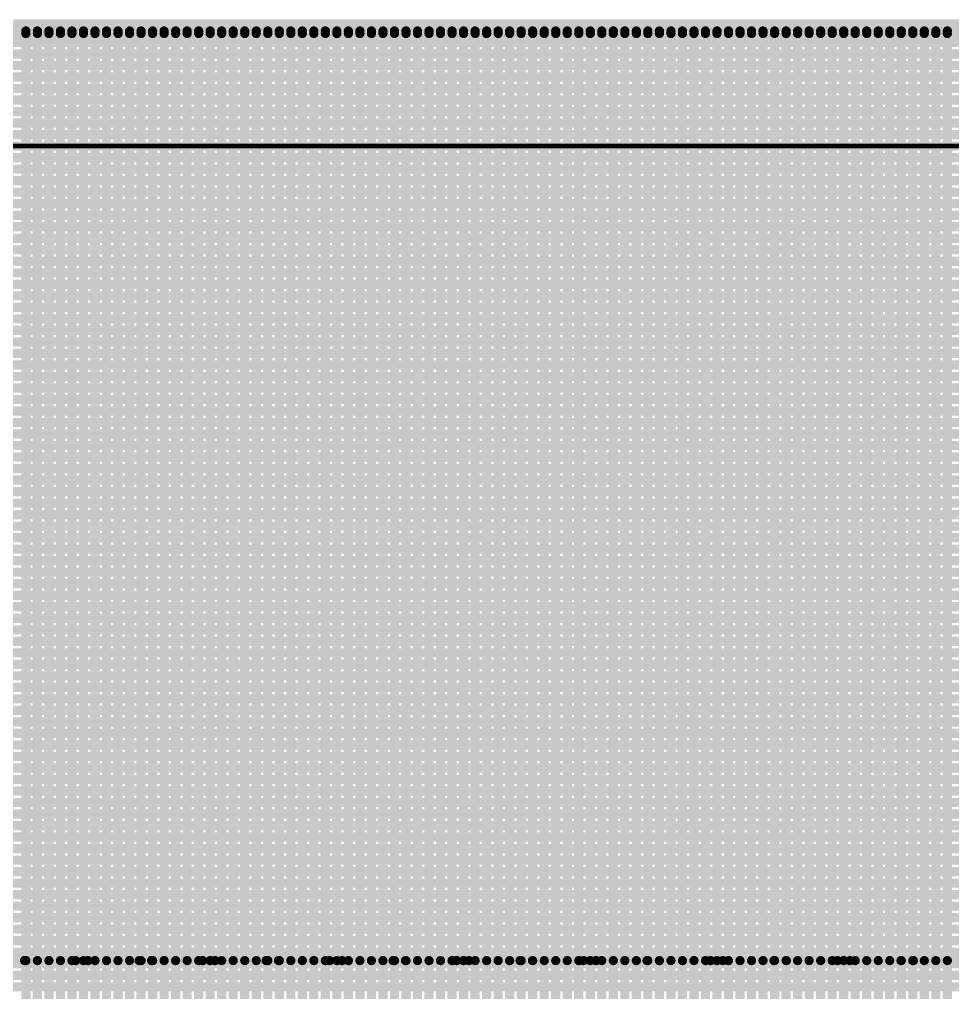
# Model space of a CAD drawing. Header units: millimetres. Extents: x 1.42 to 3.4, y 1.21 to 3.22.
# Drawn here: x 1.8422 to 2.2473, y 2.7925 to 3.215 of the extents above; entities that cross this region are included whole.
import ezdxf

# ---------------------------------------------------------------- set-up
doc = ezdxf.new("R2010")
doc.units = ezdxf.units.MM
doc.header["$MEASUREMENT"] = 0
for name, color, linetype in [('BottomLayer', 5, 'Continuous'), ('BottomSolder', 6, 'Continuous'), ('TopLayer', 1, 'Continuous'), ('TopOverlay', 2, 'Continuous')]:
    doc.layers.add(name, color=color, linetype=linetype)

# ---------------------------------------------------------------- blocks, each defined once
blk = doc.blocks.new('12864_12')
at = {"layer": 'TopOverlay', "const_width": 0.002}
blk.add_lwpolyline([(-0.4874, 0.41008), (0.48661, 0.41008)], dxfattribs=at)

msp = doc.modelspace()

# ---------------------------------------------------------------- linework, layer by layer
at = {"layer": 'BottomLayer', "const_width": 0.004}
for points in [[(1.42, 3.21), (3.384, 3.21)], [(1.845, 1.24039), (1.845, 3.21)], [(1.85, 1.24039), (1.85, 3.21)], [(1.855, 1.24039), (1.855, 3.21)], [(1.86, 1.24039), (1.86, 3.21)], [(1.865, 1.24039), (1.865, 3.21)], [(1.87, 2.53478), (1.87, 3.21)], [(1.875, 2.54246), (1.875, 3.21)], [(1.88, 2.54685), (1.88, 3.21)], [(1.885, 2.54962), (1.885, 3.21)], [(1.89, 2.55126), (1.89, 3.21)], [(1.895, 2.55196), (1.895, 3.21)], [(1.9, 2.55179), (1.9, 3.21)], [(1.905, 2.55073), (1.905, 3.21)], [(1.91, 2.54867), (1.91, 3.21)], [(1.915, 2.54533), (1.915, 3.21)], [(1.92, 2.53999), (1.92, 3.21)], [(1.925, 2.52836), (1.925, 3.21)], [(1.93, 2.50365), (1.93, 3.21)], [(1.935, 2.49865), (1.935, 3.21)], [(1.94, 2.49365), (1.94, 3.21)], [(1.945, 2.48865), (1.945, 3.21)], [(1.95, 2.48365), (1.95, 3.21)], [(1.955, 2.47865), (1.955, 3.21)], [(1.96, 2.47365), (1.96, 3.21)], [(1.965, 2.46865), (1.965, 3.21)], [(1.97, 2.46365), (1.97, 3.21)], [(1.975, 2.45865), (1.975, 3.21)], [(1.98, 2.45365), (1.98, 3.21)], [(1.985, 2.44865), (1.985, 3.21)], [(1.99, 2.44365), (1.99, 3.21)], [(1.995, 2.43865), (1.995, 3.21)], [(2, 2.43365), (2, 3.21)], [(2.005, 2.42865), (2.005, 3.21)], [(2.01, 2.42365), (2.01, 3.21)], [(2.015, 2.41865), (2.015, 3.21)], [(2.02, 2.41365), (2.02, 3.21)], [(2.025, 2.40865), (2.025, 3.21)], [(2.03, 2.40365), (2.03, 3.21)], [(2.035, 2.39865), (2.035, 3.21)], [(2.04, 2.39365), (2.04, 3.21)], [(2.045, 2.38865), (2.045, 3.21)], [(2.05, 2.38365), (2.05, 3.21)], [(2.055, 2.37865), (2.055, 3.21)], [(2.06, 2.37365), (2.06, 3.21)], [(2.065, 2.36865), (2.065, 3.21)], [(2.07, 2.36365), (2.07, 3.21)], [(2.075, 2.35865), (2.075, 3.21)], [(2.08, 2.35365), (2.08, 3.21)], [(2.085, 2.34865), (2.085, 3.21)], [(2.09, 2.64536), (2.09, 3.21)], [(2.095, 2.65699), (2.095, 3.21)], [(2.1, 2.66233), (2.1, 3.21)], [(2.105, 2.66567), (2.105, 3.21)], [(2.11, 2.66773), (2.11, 3.21)], [(2.115, 2.66879), (2.115, 3.21)], [(2.12, 2.66896), (2.12, 3.21)], [(2.125, 2.66826), (2.125, 3.21)], [(2.13, 2.66662), (2.13, 3.21)], [(2.135, 2.66385), (2.135, 3.21)], [(2.14, 2.662), (2.14, 3.21)], [(2.145, 2.662), (2.145, 3.21)], [(2.15, 2.662), (2.15, 3.21)], [(2.155, 2.662), (2.155, 3.21)], [(2.16, 2.662), (2.16, 3.21)], [(2.165, 2.662), (2.165, 3.21)], [(2.17, 2.662), (2.17, 3.21)], [(2.175, 2.662), (2.175, 3.21)], [(2.18, 2.662), (2.18, 3.21)], [(2.185, 2.662), (2.185, 3.21)], [(2.19, 2.662), (2.19, 3.21)], [(2.195, 2.662), (2.195, 3.21)], [(2.2, 2.662), (2.2, 3.21)], [(2.205, 2.662), (2.205, 3.21)], [(2.21, 2.662), (2.21, 3.21)], [(2.215, 2.662), (2.215, 3.21)], [(2.22, 2.662), (2.22, 3.21)], [(2.225, 2.662), (2.225, 3.21)], [(2.23, 2.662), (2.23, 3.21)], [(2.235, 2.662), (2.235, 3.21)], [(2.24, 2.662), (2.24, 3.21)], [(2.245, 2.662), (2.245, 3.21)], [(1.42, 3.205), (3.384, 3.205)], [(1.42, 3.2), (3.384, 3.2)], [(1.42, 3.195), (3.384, 3.195)], [(1.42, 3.19), (3.384, 3.19)], [(1.42, 3.185), (3.384, 3.185)], [(1.42, 3.18), (3.384, 3.18)], [(1.42, 3.175), (3.384, 3.175)], [(1.42, 3.17), (3.384, 3.17)], [(1.42, 3.165), (3.384, 3.165)], [(1.42, 3.16), (3.384, 3.16)], [(1.42, 3.155), (3.384, 3.155)], [(1.42, 3.15), (3.384, 3.15)], [(1.42, 3.145), (3.384, 3.145)], [(1.42, 3.14), (3.384, 3.14)], [(1.42, 3.135), (3.384, 3.135)], [(1.42, 3.13), (3.384, 3.13)], [(1.42, 3.125), (3.384, 3.125)], [(1.42, 3.12), (3.384, 3.12)], [(1.42, 3.115), (3.384, 3.115)], [(1.42, 3.11), (3.384, 3.11)], [(1.42, 3.105), (3.384, 3.105)], [(1.42, 3.1), (3.384, 3.1)], [(1.42, 3.095), (3.384, 3.095)], [(1.42, 3.09), (3.384, 3.09)], [(1.42, 3.085), (3.384, 3.085)], [(1.42, 3.08), (3.384, 3.08)], [(1.42, 3.075), (3.384, 3.075)], [(1.42, 3.07), (3.384, 3.07)], [(1.42, 3.065), (3.384, 3.065)], [(1.42, 3.06), (3.384, 3.06)], [(1.42, 3.055), (3.384, 3.055)], [(1.42, 3.05), (3.384, 3.05)], [(1.42, 3.045), (3.384, 3.045)], [(1.42, 3.04), (3.384, 3.04)], [(1.42, 3.035), (3.384, 3.035)], [(1.42, 3.03), (3.384, 3.03)], [(1.42, 3.025), (3.384, 3.025)], [(1.42, 3.02), (3.384, 3.02)], [(1.42, 3.015), (3.384, 3.015)], [(1.42, 3.01), (3.384, 3.01)], [(1.42, 3.005), (3.384, 3.005)], [(1.42, 3), (3.384, 3)], [(1.42, 2.995), (3.384, 2.995)], [(1.42, 2.99), (3.384, 2.99)], [(1.42, 2.985), (3.384, 2.985)], [(1.42, 2.98), (3.384, 2.98)], [(1.42, 2.975), (3.384, 2.975)], [(1.42, 2.97), (3.384, 2.97)], [(1.42, 2.965), (3.384, 2.965)], [(1.42, 2.96), (3.384, 2.96)], [(1.42, 2.955), (3.384, 2.955)], [(1.42, 2.95), (3.384, 2.95)], [(1.42, 2.945), (3.384, 2.945)], [(1.42, 2.94), (3.384, 2.94)], [(1.42, 2.935), (3.384, 2.935)], [(1.42, 2.93), (3.384, 2.93)], [(1.42, 2.925), (3.384, 2.925)], [(1.42, 2.92), (3.384, 2.92)], [(1.42, 2.915), (3.384, 2.915)], [(1.42, 2.91), (3.384, 2.91)], [(1.42, 2.905), (3.384, 2.905)], [(1.42, 2.9), (3.384, 2.9)], [(1.42, 2.895), (3.384, 2.895)], [(1.42, 2.89), (3.384, 2.89)], [(1.42, 2.885), (3.384, 2.885)], [(1.42, 2.88), (3.384, 2.88)], [(1.42, 2.875), (3.384, 2.875)], [(1.42, 2.87), (3.384, 2.87)], [(1.42, 2.865), (3.384, 2.865)], [(1.42, 2.86), (3.384, 2.86)], [(1.42, 2.855), (3.384, 2.855)], [(1.42, 2.85), (3.384, 2.85)], [(1.42, 2.845), (3.384, 2.845)], [(1.42, 2.84), (3.384, 2.84)], [(1.42, 2.835), (3.384, 2.835)], [(1.42, 2.83), (3.384, 2.83)], [(1.42, 2.825), (3.384, 2.825)], [(1.42, 2.82), (3.384, 2.82)], [(1.42, 2.815), (3.384, 2.815)], [(1.42, 2.81), (3.384, 2.81)], [(1.42, 2.805), (3.384, 2.805)], [(1.42, 2.8), (3.384, 2.8)], [(1.42, 2.795), (3.384, 2.795)]]:
    msp.add_lwpolyline(points, dxfattribs=at)
at = {"layer": 'BottomLayer', "const_width": 0.002}
for points in [[(1.844, 3.21, 1), (1.846, 3.21, 1)], [(1.849, 3.21, 1), (1.851, 3.21, 1)], [(1.854, 3.21, 1), (1.856, 3.21, 1)], [(1.859, 3.21, 1), (1.861, 3.21, 1)], [(1.864, 3.21, 1), (1.866, 3.21, 1)], [(1.869, 3.21, 1), (1.871, 3.21, 1)], [(1.874, 3.21, 1), (1.876, 3.21, 1)], [(1.879, 3.21, 1), (1.881, 3.21, 1)], [(1.884, 3.21, 1), (1.886, 3.21, 1)], [(1.889, 3.21, 1), (1.891, 3.21, 1)], [(1.894, 3.21, 1), (1.896, 3.21, 1)], [(1.899, 3.21, 1), (1.901, 3.21, 1)], [(1.904, 3.21, 1), (1.906, 3.21, 1)], [(1.909, 3.21, 1), (1.911, 3.21, 1)], [(1.914, 3.21, 1), (1.916, 3.21, 1)], [(1.919, 3.21, 1), (1.921, 3.21, 1)], [(1.924, 3.21, 1), (1.926, 3.21, 1)], [(1.929, 3.21, 1), (1.931, 3.21, 1)], [(1.934, 3.21, 1), (1.936, 3.21, 1)], [(1.939, 3.21, 1), (1.941, 3.21, 1)], [(1.944, 3.21, 1), (1.946, 3.21, 1)], [(1.949, 3.21, 1), (1.951, 3.21, 1)], [(1.954, 3.21, 1), (1.956, 3.21, 1)], [(1.959, 3.21, 1), (1.961, 3.21, 1)], [(1.964, 3.21, 1), (1.966, 3.21, 1)], [(1.969, 3.21, 1), (1.971, 3.21, 1)], [(1.974, 3.21, 1), (1.976, 3.21, 1)], [(1.979, 3.21, 1), (1.981, 3.21, 1)], [(1.984, 3.21, 1), (1.986, 3.21, 1)], [(1.989, 3.21, 1), (1.991, 3.21, 1)], [(1.994, 3.21, 1), (1.996, 3.21, 1)], [(1.999, 3.21, 1), (2.001, 3.21, 1)], [(2.004, 3.21, 1), (2.006, 3.21, 1)], [(2.009, 3.21, 1), (2.011, 3.21, 1)], [(2.014, 3.21, 1), (2.016, 3.21, 1)], [(2.019, 3.21, 1), (2.021, 3.21, 1)], [(2.024, 3.21, 1), (2.026, 3.21, 1)], [(2.029, 3.21, 1), (2.031, 3.21, 1)], [(2.034, 3.21, 1), (2.036, 3.21, 1)], [(2.039, 3.21, 1), (2.041, 3.21, 1)], [(2.044, 3.21, 1), (2.046, 3.21, 1)], [(2.049, 3.21, 1), (2.051, 3.21, 1)], [(2.054, 3.21, 1), (2.056, 3.21, 1)], [(2.059, 3.21, 1), (2.061, 3.21, 1)], [(2.064, 3.21, 1), (2.066, 3.21, 1)], [(2.069, 3.21, 1), (2.071, 3.21, 1)], [(2.074, 3.21, 1), (2.076, 3.21, 1)], [(2.079, 3.21, 1), (2.081, 3.21, 1)], [(2.084, 3.21, 1), (2.086, 3.21, 1)], [(2.089, 3.21, 1), (2.091, 3.21, 1)], [(2.094, 3.21, 1), (2.096, 3.21, 1)], [(2.099, 3.21, 1), (2.101, 3.21, 1)], [(2.104, 3.21, 1), (2.106, 3.21, 1)], [(2.109, 3.21, 1), (2.111, 3.21, 1)], [(2.114, 3.21, 1), (2.116, 3.21, 1)], [(2.119, 3.21, 1), (2.121, 3.21, 1)], [(2.124, 3.21, 1), (2.126, 3.21, 1)], [(2.129, 3.21, 1), (2.131, 3.21, 1)], [(2.134, 3.21, 1), (2.136, 3.21, 1)], [(2.139, 3.21, 1), (2.141, 3.21, 1)], [(2.144, 3.21, 1), (2.146, 3.21, 1)], [(2.149, 3.21, 1), (2.151, 3.21, 1)], [(2.154, 3.21, 1), (2.156, 3.21, 1)], [(2.159, 3.21, 1), (2.161, 3.21, 1)], [(2.164, 3.21, 1), (2.166, 3.21, 1)], [(2.169, 3.21, 1), (2.171, 3.21, 1)], [(2.174, 3.21, 1), (2.176, 3.21, 1)], [(2.179, 3.21, 1), (2.181, 3.21, 1)], [(2.184, 3.21, 1), (2.186, 3.21, 1)], [(2.189, 3.21, 1), (2.191, 3.21, 1)], [(2.194, 3.21, 1), (2.196, 3.21, 1)], [(2.199, 3.21, 1), (2.201, 3.21, 1)], [(2.204, 3.21, 1), (2.206, 3.21, 1)], [(2.209, 3.21, 1), (2.211, 3.21, 1)], [(2.214, 3.21, 1), (2.216, 3.21, 1)], [(2.219, 3.21, 1), (2.221, 3.21, 1)], [(2.224, 3.21, 1), (2.226, 3.21, 1)], [(2.229, 3.21, 1), (2.231, 3.21, 1)], [(2.234, 3.21, 1), (2.236, 3.21, 1)], [(2.239, 3.21, 1), (2.241, 3.21, 1)], [(2.244, 3.21, 1), (2.246, 3.21, 1)]]:
    msp.add_lwpolyline(points, format="xyb", close=True, dxfattribs=at)
at = {"layer": 'BottomSolder', "const_width": 0.01}
msp.add_lwpolyline([(1.42, 3.21), (3.3885, 3.21)], dxfattribs=at)
at = {"layer": 'TopLayer', "const_width": 0.004}
for points in [[(1.42, 3.2089), (3.3889, 3.2089)], [(1.42, 3.205), (3.39, 3.205)], [(1.845, 2.80637), (1.845, 3.2089)], [(1.85, 2.80637), (1.85, 3.2089)], [(1.855, 2.80637), (1.855, 3.2089)], [(1.86, 2.80637), (1.86, 3.2089)], [(1.865, 2.80637), (1.865, 3.2089)], [(1.87, 2.80637), (1.87, 3.2089)], [(1.875, 2.80637), (1.875, 3.2089)], [(1.88, 2.80637), (1.88, 3.2089)], [(1.885, 2.80637), (1.885, 3.2089)], [(1.89, 2.80637), (1.89, 3.2089)], [(1.895, 2.80637), (1.895, 3.2089)], [(1.9, 2.80637), (1.9, 3.2089)], [(1.905, 2.80637), (1.905, 3.2089)], [(1.91, 2.80637), (1.91, 3.2089)], [(1.915, 2.80637), (1.915, 3.2089)], [(1.92, 2.80637), (1.92, 3.2089)], [(1.925, 2.80637), (1.925, 3.2089)], [(1.93, 2.80637), (1.93, 3.2089)], [(1.935, 2.80637), (1.935, 3.2089)], [(1.94, 2.80637), (1.94, 3.2089)], [(1.945, 2.80637), (1.945, 3.2089)], [(1.95, 2.80637), (1.95, 3.2089)], [(1.955, 2.80637), (1.955, 3.2089)], [(1.96, 2.80637), (1.96, 3.2089)], [(1.965, 2.80637), (1.965, 3.2089)], [(1.97, 2.80637), (1.97, 3.2089)], [(1.975, 2.80637), (1.975, 3.2089)], [(1.98, 2.80637), (1.98, 3.2089)], [(1.985, 2.80637), (1.985, 3.2089)], [(1.99, 2.80637), (1.99, 3.2089)], [(1.995, 2.80637), (1.995, 3.2089)], [(2, 2.80637), (2, 3.2089)], [(2.005, 2.80637), (2.005, 3.2089)], [(2.01, 2.80637), (2.01, 3.2089)], [(2.015, 2.80637), (2.015, 3.2089)], [(2.02, 2.80637), (2.02, 3.2089)], [(2.025, 2.80637), (2.025, 3.2089)], [(2.03, 2.80637), (2.03, 3.2089)], [(2.035, 2.80637), (2.035, 3.2089)], [(2.04, 2.80637), (2.04, 3.2089)], [(2.045, 2.80637), (2.045, 3.2089)], [(2.05, 2.80637), (2.05, 3.2089)], [(2.055, 2.80637), (2.055, 3.2089)], [(2.06, 2.80637), (2.06, 3.2089)], [(2.065, 2.80637), (2.065, 3.2089)], [(2.07, 2.80637), (2.07, 3.2089)], [(2.075, 2.80637), (2.075, 3.2089)], [(2.08, 2.80637), (2.08, 3.2089)], [(2.085, 2.80637), (2.085, 3.2089)], [(2.09, 2.80637), (2.09, 3.2089)], [(2.095, 2.80637), (2.095, 3.2089)], [(2.1, 2.80637), (2.1, 3.2089)], [(2.105, 2.80637), (2.105, 3.2089)], [(2.11, 2.80637), (2.11, 3.2089)], [(2.115, 2.80637), (2.115, 3.2089)], [(2.12, 2.80637), (2.12, 3.2089)], [(2.125, 2.80637), (2.125, 3.2089)], [(2.13, 2.80637), (2.13, 3.2089)], [(2.135, 2.80637), (2.135, 3.2089)], [(2.14, 2.80637), (2.14, 3.2089)], [(2.145, 2.80637), (2.145, 3.2089)], [(2.15, 2.80637), (2.15, 3.2089)], [(2.155, 2.80637), (2.155, 3.2089)], [(2.16, 2.80637), (2.16, 3.2089)], [(2.165, 2.80637), (2.165, 3.2089)], [(2.17, 2.80637), (2.17, 3.2089)], [(2.175, 2.80637), (2.175, 3.2089)], [(2.18, 2.80637), (2.18, 3.2089)], [(2.185, 2.80637), (2.185, 3.2089)], [(2.19, 2.80637), (2.19, 3.2089)], [(2.195, 2.80637), (2.195, 3.2089)], [(2.2, 2.80637), (2.2, 3.2089)], [(2.205, 2.80637), (2.205, 3.2089)], [(2.21, 2.80637), (2.21, 3.2089)], [(2.215, 2.80637), (2.215, 3.2089)], [(2.22, 2.80637), (2.22, 3.2089)], [(2.225, 2.80637), (2.225, 3.2089)], [(2.23, 2.80637), (2.23, 3.2089)], [(2.235, 2.80637), (2.235, 3.2089)], [(2.24, 2.80637), (2.24, 3.2089)], [(2.245, 2.80637), (2.245, 3.2089)], [(1.42, 3.2), (3.39, 3.2)], [(1.42, 3.195), (3.39, 3.195)], [(1.42, 3.19), (3.39, 3.19)], [(1.42, 3.185), (3.39, 3.185)], [(1.42, 3.18), (3.39, 3.18)], [(1.42, 3.175), (3.39, 3.175)], [(1.42, 3.17), (3.39, 3.17)], [(1.42, 3.165), (3.39, 3.165)], [(1.42, 3.16), (3.39, 3.16)], [(1.42, 3.155), (3.39, 3.155)], [(1.42, 3.15), (3.39, 3.15)], [(1.42, 3.145), (3.39, 3.145)], [(1.42, 3.14), (3.39, 3.14)], [(1.42, 3.135), (3.39, 3.135)], [(1.42, 3.13), (3.39, 3.13)], [(1.42, 3.125), (3.39, 3.125)], [(1.42, 3.12), (3.39, 3.12)], [(1.42, 3.115), (3.39, 3.115)], [(1.42, 3.11), (3.39, 3.11)], [(1.42, 3.105), (3.39, 3.105)], [(1.42, 3.1), (3.39, 3.1)], [(1.42, 3.095), (3.39, 3.095)], [(1.42, 3.09), (3.39, 3.09)], [(1.42, 3.085), (3.39, 3.085)], [(1.42, 3.08), (3.39, 3.08)], [(1.42, 3.075), (3.39, 3.075)], [(1.42, 3.07), (3.39, 3.07)], [(1.42, 3.065), (3.39, 3.065)], [(1.42, 3.06), (3.39, 3.06)], [(1.42, 3.055), (3.39, 3.055)], [(1.42, 3.05), (3.39, 3.05)], [(1.42, 3.045), (3.39, 3.045)], [(1.42, 3.04), (3.39, 3.04)], [(1.42, 3.035), (3.39, 3.035)], [(1.42, 3.03), (3.39, 3.03)], [(1.42, 3.025), (3.39, 3.025)], [(1.42, 3.02), (3.39, 3.02)], [(1.42, 3.015), (3.39, 3.015)], [(1.42, 3.01), (3.39, 3.01)], [(1.42, 3.005), (3.39, 3.005)], [(1.42, 3), (3.39, 3)], [(1.42, 2.995), (3.39, 2.995)], [(1.42, 2.99), (3.39, 2.99)], [(1.42, 2.985), (3.39, 2.985)], [(1.42, 2.98), (3.39, 2.98)], [(1.42, 2.975), (3.39, 2.975)], [(1.42, 2.97), (3.39, 2.97)], [(1.42, 2.965), (3.39, 2.965)], [(1.42, 2.96), (3.39, 2.96)], [(1.42, 2.955), (3.39, 2.955)], [(1.42, 2.95), (3.39, 2.95)], [(1.42, 2.945), (3.39, 2.945)], [(1.42, 2.94), (3.39, 2.94)], [(1.42, 2.935), (3.39, 2.935)], [(1.42, 2.93), (3.39, 2.93)], [(1.42, 2.925), (3.39, 2.925)], [(1.42, 2.92), (3.39, 2.92)], [(1.42, 2.915), (3.39, 2.915)], [(1.42, 2.91), (3.39, 2.91)], [(1.42, 2.905), (3.39, 2.905)], [(1.42, 2.9), (3.39, 2.9)], [(1.42, 2.895), (3.39, 2.895)], [(1.42, 2.89), (3.39, 2.89)], [(1.42, 2.885), (3.39, 2.885)], [(1.42, 2.88), (3.39, 2.88)], [(1.42, 2.875), (3.39, 2.875)], [(1.42, 2.87), (3.39, 2.87)], [(1.42, 2.865), (3.39, 2.865)], [(1.42, 2.86), (3.39, 2.86)], [(1.42, 2.855), (3.39, 2.855)], [(1.42, 2.85), (3.39, 2.85)], [(1.42, 2.845), (3.39, 2.845)], [(1.42, 2.84), (3.39, 2.84)], [(1.42, 2.835), (3.39, 2.835)], [(1.42, 2.83), (3.39, 2.83)], [(1.42, 2.825), (3.39, 2.825)], [(1.42, 2.82), (3.39, 2.82)], [(1.42, 2.815), (3.39, 2.815)], [(1.42, 2.81), (3.39, 2.81)], [(1.83905, 2.80637), (1.84442, 2.80637)], [(1.84442, 2.80637), (1.86661, 2.80637)], [(1.84442, 2.80637), (1.86661, 2.80637)], [(1.86661, 2.80637), (1.87198, 2.80637)], [(1.87198, 2.80637), (1.89416, 2.80637)], [(1.87198, 2.80637), (1.89416, 2.80637)], [(1.89416, 2.80637), (1.89953, 2.80637)], [(1.89953, 2.80637), (1.92172, 2.80637)], [(1.89953, 2.80637), (1.92172, 2.80637)], [(1.92172, 2.80637), (1.92709, 2.80637)], [(1.92709, 2.80637), (1.94928, 2.80637)], [(1.92709, 2.80637), (1.94928, 2.80637)], [(1.94928, 2.80637), (1.95465, 2.80637)], [(1.95465, 2.80637), (1.97684, 2.80637)], [(1.95465, 2.80637), (1.97684, 2.80637)], [(1.97684, 2.80637), (1.98221, 2.80637)], [(1.98221, 2.80637), (2.0044, 2.80637)], [(1.98221, 2.80637), (2.0044, 2.80637)], [(2.0044, 2.80637), (2.00977, 2.80637)], [(2.00977, 2.80637), (2.03196, 2.80637)], [(2.00977, 2.80637), (2.03196, 2.80637)], [(2.03196, 2.80637), (2.03733, 2.80637)], [(2.03733, 2.80637), (2.05952, 2.80637)], [(2.03733, 2.80637), (2.05952, 2.80637)], [(2.05952, 2.80637), (2.06489, 2.80637)], [(2.06489, 2.80637), (2.08708, 2.80637)], [(2.06489, 2.80637), (2.08708, 2.80637)], [(2.08708, 2.80637), (2.09245, 2.80637)], [(2.09245, 2.80637), (2.11464, 2.80637)], [(2.09245, 2.80637), (2.11464, 2.80637)], [(2.11464, 2.80637), (2.12001, 2.80637)], [(2.12001, 2.80637), (2.1422, 2.80637)], [(2.12001, 2.80637), (2.1422, 2.80637)], [(2.1422, 2.80637), (2.14757, 2.80637)], [(2.14757, 2.80637), (2.16976, 2.80637)], [(2.14757, 2.80637), (2.16976, 2.80637)], [(2.16976, 2.80637), (2.17513, 2.80637)], [(2.17513, 2.80637), (2.19731, 2.80637)], [(2.17513, 2.80637), (2.19731, 2.80637)], [(2.19731, 2.80637), (2.20269, 2.80637)], [(2.20269, 2.80637), (2.22487, 2.80637)], [(2.20269, 2.80637), (2.22487, 2.80637)], [(2.22487, 2.80637), (2.23024, 2.80637)], [(2.23024, 2.80637), (2.25243, 2.80637)], [(2.23024, 2.80637), (2.25243, 2.80637)]]:
    msp.add_lwpolyline(points, dxfattribs=at)
at = {"layer": 'TopLayer', "const_width": 0.002}
for points in [[(1.844, 3.2089, 1), (1.846, 3.2089, 1)], [(1.849, 3.2089, 1), (1.851, 3.2089, 1)], [(1.854, 3.2089, 1), (1.856, 3.2089, 1)], [(1.859, 3.2089, 1), (1.861, 3.2089, 1)], [(1.864, 3.2089, 1), (1.866, 3.2089, 1)], [(1.869, 3.2089, 1), (1.871, 3.2089, 1)], [(1.874, 3.2089, 1), (1.876, 3.2089, 1)], [(1.879, 3.2089, 1), (1.881, 3.2089, 1)], [(1.884, 3.2089, 1), (1.886, 3.2089, 1)], [(1.889, 3.2089, 1), (1.891, 3.2089, 1)], [(1.894, 3.2089, 1), (1.896, 3.2089, 1)], [(1.899, 3.2089, 1), (1.901, 3.2089, 1)], [(1.904, 3.2089, 1), (1.906, 3.2089, 1)], [(1.909, 3.2089, 1), (1.911, 3.2089, 1)], [(1.914, 3.2089, 1), (1.916, 3.2089, 1)], [(1.919, 3.2089, 1), (1.921, 3.2089, 1)], [(1.924, 3.2089, 1), (1.926, 3.2089, 1)], [(1.929, 3.2089, 1), (1.931, 3.2089, 1)], [(1.934, 3.2089, 1), (1.936, 3.2089, 1)], [(1.939, 3.2089, 1), (1.941, 3.2089, 1)], [(1.944, 3.2089, 1), (1.946, 3.2089, 1)], [(1.949, 3.2089, 1), (1.951, 3.2089, 1)], [(1.954, 3.2089, 1), (1.956, 3.2089, 1)], [(1.959, 3.2089, 1), (1.961, 3.2089, 1)], [(1.964, 3.2089, 1), (1.966, 3.2089, 1)], [(1.969, 3.2089, 1), (1.971, 3.2089, 1)], [(1.974, 3.2089, 1), (1.976, 3.2089, 1)], [(1.979, 3.2089, 1), (1.981, 3.2089, 1)], [(1.984, 3.2089, 1), (1.986, 3.2089, 1)], [(1.989, 3.2089, 1), (1.991, 3.2089, 1)], [(1.994, 3.2089, 1), (1.996, 3.2089, 1)], [(1.999, 3.2089, 1), (2.001, 3.2089, 1)], [(2.004, 3.2089, 1), (2.006, 3.2089, 1)], [(2.009, 3.2089, 1), (2.011, 3.2089, 1)], [(2.014, 3.2089, 1), (2.016, 3.2089, 1)], [(2.019, 3.2089, 1), (2.021, 3.2089, 1)], [(2.024, 3.2089, 1), (2.026, 3.2089, 1)], [(2.029, 3.2089, 1), (2.031, 3.2089, 1)], [(2.034, 3.2089, 1), (2.036, 3.2089, 1)], [(2.039, 3.2089, 1), (2.041, 3.2089, 1)], [(2.044, 3.2089, 1), (2.046, 3.2089, 1)], [(2.049, 3.2089, 1), (2.051, 3.2089, 1)], [(2.054, 3.2089, 1), (2.056, 3.2089, 1)], [(2.059, 3.2089, 1), (2.061, 3.2089, 1)], [(2.064, 3.2089, 1), (2.066, 3.2089, 1)], [(2.069, 3.2089, 1), (2.071, 3.2089, 1)], [(2.074, 3.2089, 1), (2.076, 3.2089, 1)], [(2.079, 3.2089, 1), (2.081, 3.2089, 1)], [(2.084, 3.2089, 1), (2.086, 3.2089, 1)], [(2.089, 3.2089, 1), (2.091, 3.2089, 1)], [(2.094, 3.2089, 1), (2.096, 3.2089, 1)], [(2.099, 3.2089, 1), (2.101, 3.2089, 1)], [(2.104, 3.2089, 1), (2.106, 3.2089, 1)], [(2.109, 3.2089, 1), (2.111, 3.2089, 1)], [(2.114, 3.2089, 1), (2.116, 3.2089, 1)], [(2.119, 3.2089, 1), (2.121, 3.2089, 1)], [(2.124, 3.2089, 1), (2.126, 3.2089, 1)], [(2.129, 3.2089, 1), (2.131, 3.2089, 1)], [(2.134, 3.2089, 1), (2.136, 3.2089, 1)], [(2.139, 3.2089, 1), (2.141, 3.2089, 1)], [(2.144, 3.2089, 1), (2.146, 3.2089, 1)], [(2.149, 3.2089, 1), (2.151, 3.2089, 1)], [(2.154, 3.2089, 1), (2.156, 3.2089, 1)], [(2.159, 3.2089, 1), (2.161, 3.2089, 1)], [(2.164, 3.2089, 1), (2.166, 3.2089, 1)], [(2.169, 3.2089, 1), (2.171, 3.2089, 1)], [(2.174, 3.2089, 1), (2.176, 3.2089, 1)], [(2.179, 3.2089, 1), (2.181, 3.2089, 1)], [(2.184, 3.2089, 1), (2.186, 3.2089, 1)], [(2.189, 3.2089, 1), (2.191, 3.2089, 1)], [(2.194, 3.2089, 1), (2.196, 3.2089, 1)], [(2.199, 3.2089, 1), (2.201, 3.2089, 1)], [(2.204, 3.2089, 1), (2.206, 3.2089, 1)], [(2.209, 3.2089, 1), (2.211, 3.2089, 1)], [(2.214, 3.2089, 1), (2.216, 3.2089, 1)], [(2.219, 3.2089, 1), (2.221, 3.2089, 1)], [(2.224, 3.2089, 1), (2.226, 3.2089, 1)], [(2.229, 3.2089, 1), (2.231, 3.2089, 1)], [(2.234, 3.2089, 1), (2.236, 3.2089, 1)], [(2.239, 3.2089, 1), (2.241, 3.2089, 1)], [(2.244, 3.2089, 1), (2.246, 3.2089, 1)], [(1.84342, 2.80637, 1), (1.84542, 2.80637, 1)], [(1.84342, 2.80637, 1), (1.84542, 2.80637, 1)], [(1.84342, 2.80637, 1), (1.84542, 2.80637, 1)], [(1.844, 2.80637, 1), (1.846, 2.80637, 1)], [(1.849, 2.80637, 1), (1.851, 2.80637, 1)], [(1.854, 2.80637, 1), (1.856, 2.80637, 1)], [(1.859, 2.80637, 1), (1.861, 2.80637, 1)], [(1.864, 2.80637, 1), (1.866, 2.80637, 1)], [(1.86561, 2.80637, 1), (1.86761, 2.80637, 1)], [(1.86561, 2.80637, 1), (1.86761, 2.80637, 1)], [(1.86561, 2.80637, 1), (1.86761, 2.80637, 1)], [(1.869, 2.80637, 1), (1.871, 2.80637, 1)], [(1.87098, 2.80637, 1), (1.87298, 2.80637, 1)], [(1.87098, 2.80637, 1), (1.87298, 2.80637, 1)], [(1.87098, 2.80637, 1), (1.87298, 2.80637, 1)], [(1.874, 2.80637, 1), (1.876, 2.80637, 1)], [(1.879, 2.80637, 1), (1.881, 2.80637, 1)], [(1.884, 2.80637, 1), (1.886, 2.80637, 1)], [(1.889, 2.80637, 1), (1.891, 2.80637, 1)], [(1.89316, 2.80637, 1), (1.89516, 2.80637, 1)], [(1.89316, 2.80637, 1), (1.89516, 2.80637, 1)], [(1.89316, 2.80637, 1), (1.89516, 2.80637, 1)], [(1.894, 2.80637, 1), (1.896, 2.80637, 1)], [(1.89854, 2.80637, 1), (1.90054, 2.80637, 1)], [(1.89854, 2.80637, 1), (1.90054, 2.80637, 1)], [(1.89854, 2.80637, 1), (1.90054, 2.80637, 1)], [(1.899, 2.80637, 1), (1.901, 2.80637, 1)], [(1.904, 2.80637, 1), (1.906, 2.80637, 1)], [(1.909, 2.80637, 1), (1.911, 2.80637, 1)], [(1.914, 2.80637, 1), (1.916, 2.80637, 1)], [(1.919, 2.80637, 1), (1.921, 2.80637, 1)], [(1.92072, 2.80637, 1), (1.92272, 2.80637, 1)], [(1.92072, 2.80637, 1), (1.92272, 2.80637, 1)], [(1.92072, 2.80637, 1), (1.92272, 2.80637, 1)], [(1.924, 2.80637, 1), (1.926, 2.80637, 1)], [(1.92609, 2.80637, 1), (1.92809, 2.80637, 1)], [(1.92609, 2.80637, 1), (1.92809, 2.80637, 1)], [(1.92609, 2.80637, 1), (1.92809, 2.80637, 1)], [(1.929, 2.80637, 1), (1.931, 2.80637, 1)], [(1.934, 2.80637, 1), (1.936, 2.80637, 1)], [(1.939, 2.80637, 1), (1.941, 2.80637, 1)], [(1.944, 2.80637, 1), (1.946, 2.80637, 1)], [(1.94828, 2.80637, 1), (1.95028, 2.80637, 1)], [(1.94828, 2.80637, 1), (1.95028, 2.80637, 1)], [(1.94828, 2.80637, 1), (1.95028, 2.80637, 1)], [(1.949, 2.80637, 1), (1.951, 2.80637, 1)], [(1.95365, 2.80637, 1), (1.95565, 2.80637, 1)], [(1.95365, 2.80637, 1), (1.95565, 2.80637, 1)], [(1.95365, 2.80637, 1), (1.95565, 2.80637, 1)], [(1.954, 2.80637, 1), (1.956, 2.80637, 1)], [(1.959, 2.80637, 1), (1.961, 2.80637, 1)], [(1.964, 2.80637, 1), (1.966, 2.80637, 1)], [(1.969, 2.80637, 1), (1.971, 2.80637, 1)], [(1.974, 2.80637, 1), (1.976, 2.80637, 1)], [(1.97584, 2.80637, 1), (1.97784, 2.80637, 1)], [(1.97584, 2.80637, 1), (1.97784, 2.80637, 1)], [(1.97584, 2.80637, 1), (1.97784, 2.80637, 1)], [(1.979, 2.80637, 1), (1.981, 2.80637, 1)], [(1.98121, 2.80637, 1), (1.98321, 2.80637, 1)], [(1.98121, 2.80637, 1), (1.98321, 2.80637, 1)], [(1.98121, 2.80637, 1), (1.98321, 2.80637, 1)], [(1.984, 2.80637, 1), (1.986, 2.80637, 1)], [(1.989, 2.80637, 1), (1.991, 2.80637, 1)], [(1.994, 2.80637, 1), (1.996, 2.80637, 1)], [(1.999, 2.80637, 1), (2.001, 2.80637, 1)], [(2.0034, 2.80637, 1), (2.0054, 2.80637, 1)], [(2.0034, 2.80637, 1), (2.0054, 2.80637, 1)], [(2.0034, 2.80637, 1), (2.0054, 2.80637, 1)], [(2.004, 2.80637, 1), (2.006, 2.80637, 1)], [(2.00877, 2.80637, 1), (2.01077, 2.80637, 1)], [(2.00877, 2.80637, 1), (2.01077, 2.80637, 1)], [(2.00877, 2.80637, 1), (2.01077, 2.80637, 1)], [(2.009, 2.80637, 1), (2.011, 2.80637, 1)], [(2.014, 2.80637, 1), (2.016, 2.80637, 1)], [(2.019, 2.80637, 1), (2.021, 2.80637, 1)], [(2.024, 2.80637, 1), (2.026, 2.80637, 1)], [(2.029, 2.80637, 1), (2.031, 2.80637, 1)], [(2.03096, 2.80637, 1), (2.03296, 2.80637, 1)], [(2.03096, 2.80637, 1), (2.03296, 2.80637, 1)], [(2.03096, 2.80637, 1), (2.03296, 2.80637, 1)], [(2.034, 2.80637, 1), (2.036, 2.80637, 1)], [(2.03633, 2.80637, 1), (2.03833, 2.80637, 1)], [(2.03633, 2.80637, 1), (2.03833, 2.80637, 1)], [(2.03633, 2.80637, 1), (2.03833, 2.80637, 1)], [(2.039, 2.80637, 1), (2.041, 2.80637, 1)], [(2.044, 2.80637, 1), (2.046, 2.80637, 1)], [(2.049, 2.80637, 1), (2.051, 2.80637, 1)], [(2.054, 2.80637, 1), (2.056, 2.80637, 1)], [(2.05852, 2.80637, 1), (2.06052, 2.80637, 1)], [(2.05852, 2.80637, 1), (2.06052, 2.80637, 1)], [(2.05852, 2.80637, 1), (2.06052, 2.80637, 1)], [(2.059, 2.80637, 1), (2.061, 2.80637, 1)], [(2.06389, 2.80637, 1), (2.06589, 2.80637, 1)], [(2.06389, 2.80637, 1), (2.06589, 2.80637, 1)], [(2.06389, 2.80637, 1), (2.06589, 2.80637, 1)], [(2.064, 2.80637, 1), (2.066, 2.80637, 1)], [(2.069, 2.80637, 1), (2.071, 2.80637, 1)], [(2.074, 2.80637, 1), (2.076, 2.80637, 1)], [(2.079, 2.80637, 1), (2.081, 2.80637, 1)], [(2.084, 2.80637, 1), (2.086, 2.80637, 1)], [(2.08608, 2.80637, 1), (2.08808, 2.80637, 1)], [(2.08608, 2.80637, 1), (2.08808, 2.80637, 1)], [(2.08608, 2.80637, 1), (2.08808, 2.80637, 1)], [(2.089, 2.80637, 1), (2.091, 2.80637, 1)], [(2.09145, 2.80637, 1), (2.09345, 2.80637, 1)], [(2.09145, 2.80637, 1), (2.09345, 2.80637, 1)], [(2.09145, 2.80637, 1), (2.09345, 2.80637, 1)], [(2.094, 2.80637, 1), (2.096, 2.80637, 1)], [(2.099, 2.80637, 1), (2.101, 2.80637, 1)], [(2.104, 2.80637, 1), (2.106, 2.80637, 1)], [(2.109, 2.80637, 1), (2.111, 2.80637, 1)], [(2.11364, 2.80637, 1), (2.11564, 2.80637, 1)], [(2.11364, 2.80637, 1), (2.11564, 2.80637, 1)], [(2.11364, 2.80637, 1), (2.11564, 2.80637, 1)], [(2.114, 2.80637, 1), (2.116, 2.80637, 1)], [(2.119, 2.80637, 1), (2.121, 2.80637, 1)], [(2.11901, 2.80637, 1), (2.12101, 2.80637, 1)], [(2.11901, 2.80637, 1), (2.12101, 2.80637, 1)], [(2.11901, 2.80637, 1), (2.12101, 2.80637, 1)], [(2.124, 2.80637, 1), (2.126, 2.80637, 1)], [(2.129, 2.80637, 1), (2.131, 2.80637, 1)], [(2.134, 2.80637, 1), (2.136, 2.80637, 1)], [(2.139, 2.80637, 1), (2.141, 2.80637, 1)], [(2.1412, 2.80637, 1), (2.1432, 2.80637, 1)], [(2.1412, 2.80637, 1), (2.1432, 2.80637, 1)], [(2.1412, 2.80637, 1), (2.1432, 2.80637, 1)], [(2.144, 2.80637, 1), (2.146, 2.80637, 1)], [(2.14657, 2.80637, 1), (2.14857, 2.80637, 1)], [(2.14657, 2.80637, 1), (2.14857, 2.80637, 1)], [(2.14657, 2.80637, 1), (2.14857, 2.80637, 1)], [(2.149, 2.80637, 1), (2.151, 2.80637, 1)], [(2.154, 2.80637, 1), (2.156, 2.80637, 1)], [(2.159, 2.80637, 1), (2.161, 2.80637, 1)], [(2.164, 2.80637, 1), (2.166, 2.80637, 1)], [(2.16876, 2.80637, 1), (2.17076, 2.80637, 1)], [(2.16876, 2.80637, 1), (2.17076, 2.80637, 1)], [(2.16876, 2.80637, 1), (2.17076, 2.80637, 1)], [(2.169, 2.80637, 1), (2.171, 2.80637, 1)], [(2.174, 2.80637, 1), (2.176, 2.80637, 1)], [(2.17413, 2.80637, 1), (2.17613, 2.80637, 1)], [(2.17413, 2.80637, 1), (2.17613, 2.80637, 1)], [(2.17413, 2.80637, 1), (2.17613, 2.80637, 1)], [(2.179, 2.80637, 1), (2.181, 2.80637, 1)], [(2.184, 2.80637, 1), (2.186, 2.80637, 1)], [(2.189, 2.80637, 1), (2.191, 2.80637, 1)], [(2.194, 2.80637, 1), (2.196, 2.80637, 1)], [(2.19631, 2.80637, 1), (2.19831, 2.80637, 1)], [(2.19631, 2.80637, 1), (2.19831, 2.80637, 1)], [(2.19631, 2.80637, 1), (2.19831, 2.80637, 1)], [(2.199, 2.80637, 1), (2.201, 2.80637, 1)], [(2.20169, 2.80637, 1), (2.20369, 2.80637, 1)], [(2.20169, 2.80637, 1), (2.20369, 2.80637, 1)], [(2.20169, 2.80637, 1), (2.20369, 2.80637, 1)], [(2.204, 2.80637, 1), (2.206, 2.80637, 1)], [(2.209, 2.80637, 1), (2.211, 2.80637, 1)], [(2.214, 2.80637, 1), (2.216, 2.80637, 1)], [(2.219, 2.80637, 1), (2.221, 2.80637, 1)], [(2.22387, 2.80637, 1), (2.22587, 2.80637, 1)], [(2.22387, 2.80637, 1), (2.22587, 2.80637, 1)], [(2.22387, 2.80637, 1), (2.22587, 2.80637, 1)], [(2.224, 2.80637, 1), (2.226, 2.80637, 1)], [(2.229, 2.80637, 1), (2.231, 2.80637, 1)], [(2.22924, 2.80637, 1), (2.23124, 2.80637, 1)], [(2.22924, 2.80637, 1), (2.23124, 2.80637, 1)], [(2.22924, 2.80637, 1), (2.23124, 2.80637, 1)], [(2.234, 2.80637, 1), (2.236, 2.80637, 1)], [(2.239, 2.80637, 1), (2.241, 2.80637, 1)], [(2.244, 2.80637, 1), (2.246, 2.80637, 1)]]:
    msp.add_lwpolyline(points, format="xyb", close=True, dxfattribs=at)

# ---------------------------------------------------------------- block references
msp.add_blockref('12864_12', (2.1311, 2.75))

doc.saveas('drawing.dxf')
